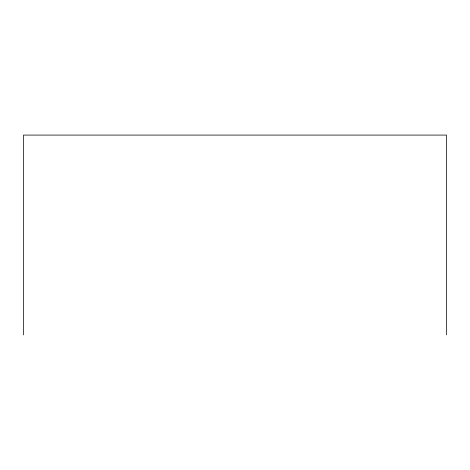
<?xml version="1.0" encoding="UTF-8"?>
<svg xmlns="http://www.w3.org/2000/svg" width="470" height="470" viewBox="0 0 470 470"><rect width="100%" height="100%" fill="white"/><g stroke="black" fill="none" stroke-linecap="round" stroke-linejoin="round"><path stroke-width="0.7" d="M446.5 334.922L446.5 135.078L23.5 135.078L23.5 334.922"/></g></svg>
